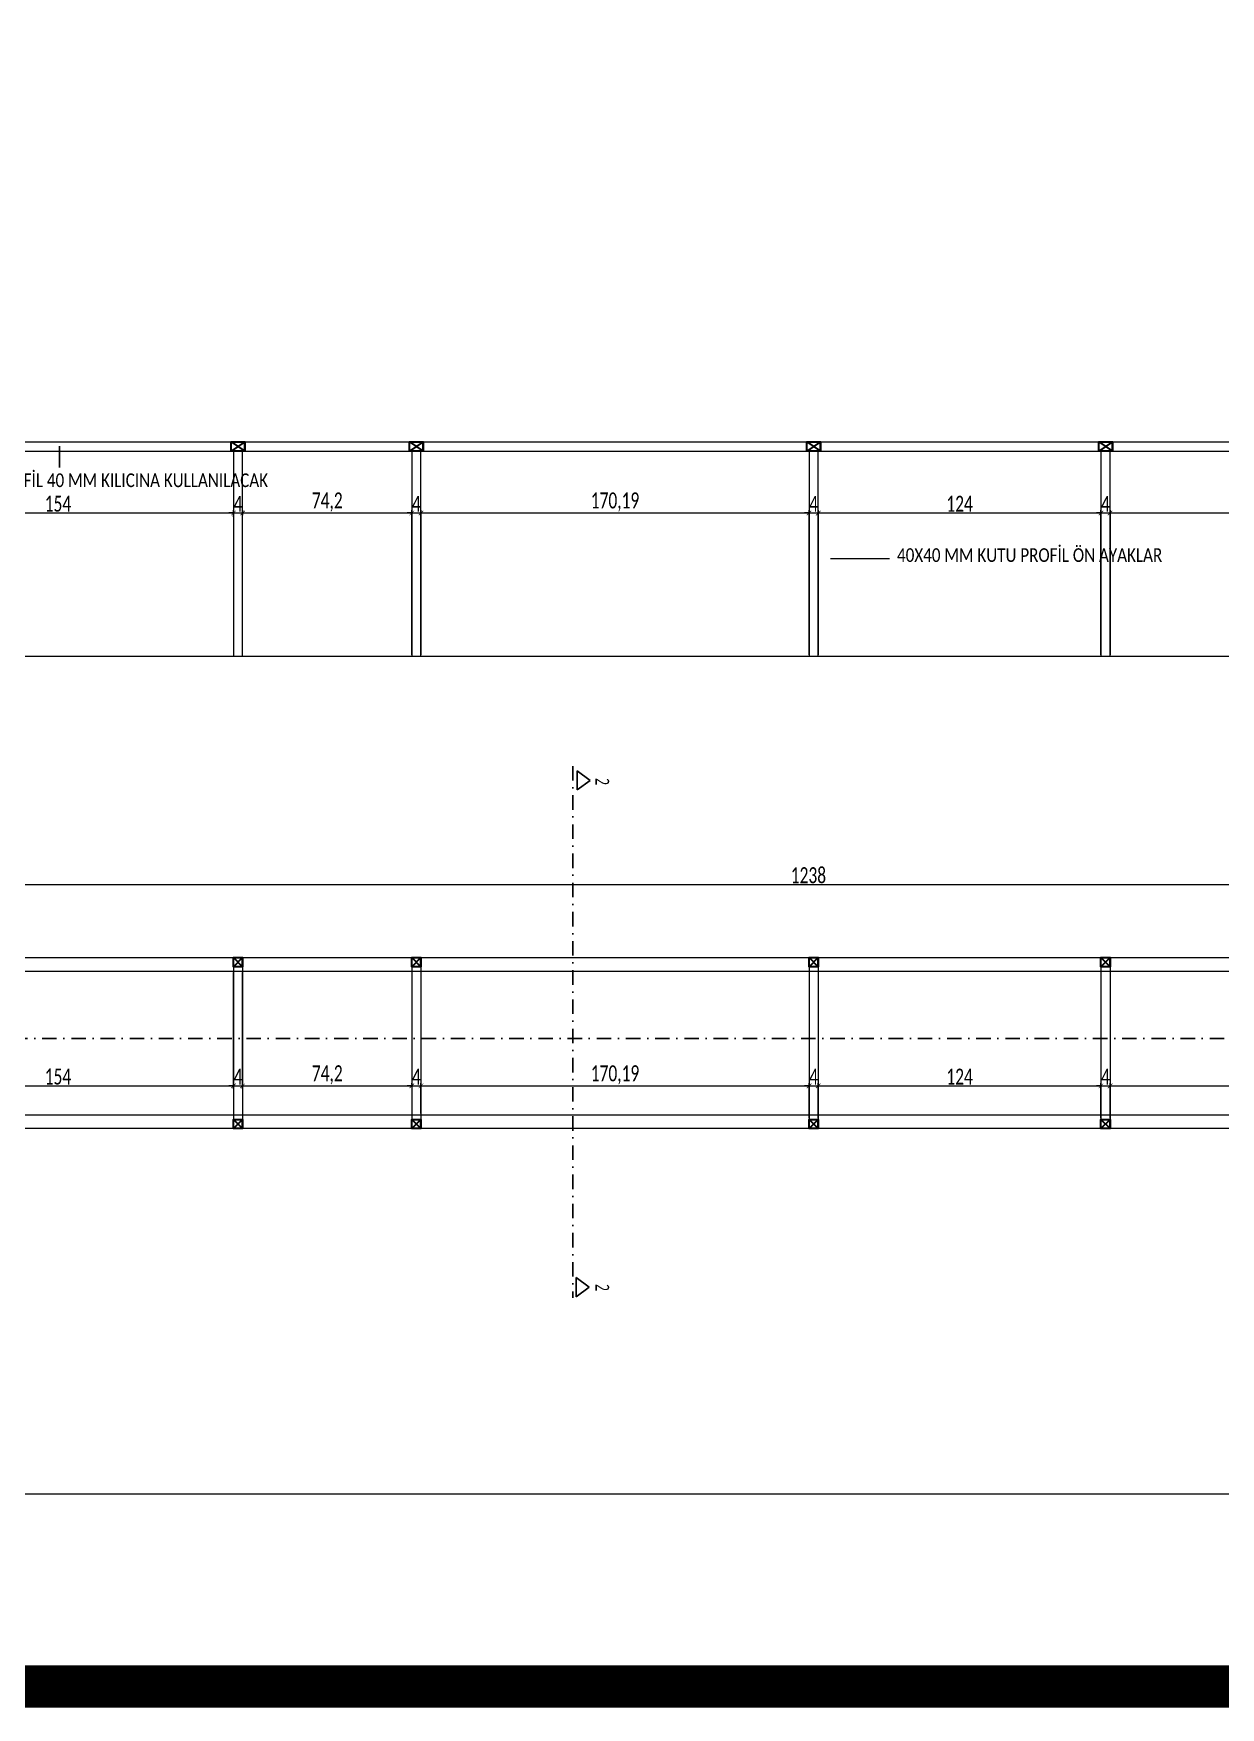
# Model space of a CAD drawing. Header units: millimetres. Extents: x -24 to 530668, y -246875 to -2983.
# Drawn here: x 273111 to 273631, y -110593 to -109859 of the extents above; entities that cross this region are included whole.
import ezdxf

# ---------------------------------------------------------------- set-up
doc = ezdxf.new("R2010")
doc.units = ezdxf.units.MM
doc.header["$PDMODE"] = 2
doc.linetypes.add('DASHDOT', pattern=[25.4, 12.7, -6.35, 0, -6.35])
doc.layers.get('0').update_dxf_attribs({"lineweight": 20})
for name, color, linetype, lineweight in [('demir-1', 103, 'Continuous', 20), ('kesitçizgisi', 7, 'DASHDOT', 25), ('KP', 167, 'Continuous', 30), ('makineekipman', 156, 'Continuous', 20), ('text', 1, 'Continuous', 20), ('ölçü', 251, 'Continuous', 5)]:
    doc.layers.add(name, color=color, linetype=linetype, lineweight=lineweight)
doc.layers.add('yazı', color=11, linetype='Continuous')
doc.styles.add('text2', font='calibri.ttf', dxfattribs={"width": 0.8})
doc.styles.add('Ölçü50', font='calibri.ttf', dxfattribs={"width": 0.7})
doc.dimstyles.new('ölçü10', dxfattribs={"dimtxt": 7, "dimasz": 2, "dimexe": 1.25, "dimexo": 0.625, "dimgap": 0.5, "dimtad": 1, "dimzin": 9, "dimtxsty": 'Ölçü50', "dimblk": 'ARCHTICK', "dimcen": 2, "dimclrd": 256, "dimclre": 256, "dimclrt": 1, "dimazin": 2, "dimtfac": 1, "dimtix": 1, "dimtmove": 0, "dimatfit": 3, "dimldrblk": 'ARCHTICK', "dimfxl": 1, "dimlwd": -1, "dimarcsym": 0})

# ---------------------------------------------------------------- blocks, each defined once
blk = doc.blocks.new('fdg')
at = {"layer": 'KP'}
blk.add_lwpolyline([(249315.5, -96506), (249319.5, -96506), (249319.5, -96510), (249315.5, -96510), (249315.5, -96506), (249319.5, -96510), (249319.5, -96506), (249315.5, -96510)], dxfattribs=at)
blk = doc.blocks.new('_ArchTick')
at = {"color": 0, "linetype": 'ByBlock', "const_width": 0.15}
blk.add_lwpolyline([(-0.5, -0.5), (0.5, 0.5)], dxfattribs=at)
blk = doc.blocks.new('*D381')
at = {"layer": 'DEFPOINTS', "color": 0, "transparency": 16777216}
for p in [(273044.53, -110270.08, 0), (273198.52, -110270.08, 0), (273198.52, -110320.36)]:
    blk.add_point(p, dxfattribs=at)
at = {"layer": 'ölçü', "lineweight": -2, "transparency": 16777216}
for p, q in [((273044.53, -110270.71), (273044.53, -110321.61)), ((273198.52, -110270.71), (273198.52, -110321.61))]:
    blk.add_line(p, q, dxfattribs=at)
at = {"layer": 'ölçü', "transparency": 16777216}
blk.add_line((273044.53, -110320.36), (273198.52, -110320.36), dxfattribs=at)
at = {"layer": 'ölçü', "transparency": 16777216, "xscale": 2, "yscale": 2, "zscale": 2, "rotation": 180}
blk.add_blockref('_ArchTick', (273044.53, -110320.36), dxfattribs=at)
at = {"layer": 'ölçü', "transparency": 16777216, "xscale": 2, "yscale": 2, "zscale": 2}
blk.add_blockref('_ArchTick', (273198.52, -110320.36), dxfattribs=at)
at = {"layer": 'ölçü', "color": 1, "transparency": 16777216, "insert": (273121.53, -110316.3), "char_height": 7, "attachment_point": 5, "style": 'Ölçü50'}
blk.add_mtext('154', dxfattribs=at)
blk = doc.blocks.new('*D382')
at = {"layer": 'DEFPOINTS', "color": 0, "transparency": 16777216}
for p in [(273198.52, -110270.08, 0), (273202.52, -110270.08, 0), (273202.52, -110320.36)]:
    blk.add_point(p, dxfattribs=at)
at = {"layer": 'ölçü', "lineweight": -2, "transparency": 16777216}
for p, q in [((273198.52, -110270.71), (273198.52, -110321.61)), ((273202.52, -110270.71), (273202.52, -110321.61))]:
    blk.add_line(p, q, dxfattribs=at)
at = {"layer": 'ölçü', "transparency": 16777216}
for p, q in [((273198.52, -110320.36), (273196.52, -110320.36)), ((273198.52, -110320.36), (273202.52, -110320.36)), ((273202.52, -110320.36), (273204.52, -110320.36))]:
    blk.add_line(p, q, dxfattribs=at)
at = {"layer": 'ölçü', "transparency": 16777216, "xscale": 2, "yscale": 2, "zscale": 2}
blk.add_blockref('_ArchTick', (273198.52, -110320.36), dxfattribs=at)
at = {"layer": 'ölçü', "transparency": 16777216, "xscale": 2, "yscale": 2, "zscale": 2, "rotation": 180}
blk.add_blockref('_ArchTick', (273202.52, -110320.36), dxfattribs=at)
at = {"layer": 'ölçü', "color": 1, "transparency": 16777216, "insert": (273200.52, -110316.34), "char_height": 7, "attachment_point": 5, "style": 'Ölçü50'}
blk.add_mtext('4', dxfattribs=at)
blk = doc.blocks.new('*D387')
at = {"layer": 'DEFPOINTS', "color": 0, "transparency": 16777216}
for p in [(273202.52, -110320.36), (273276.73, -110320.36, 0), (273276.73, -110320.36)]:
    blk.add_point(p, dxfattribs=at)
at = {"layer": 'ölçü', "lineweight": -2, "transparency": 16777216}
for p, q in [((273202.52, -110319.73), (273202.52, -110319.11)), ((273276.73, -110319.73), (273276.73, -110319.11))]:
    blk.add_line(p, q, dxfattribs=at)
at = {"layer": 'ölçü', "transparency": 16777216}
blk.add_line((273202.52, -110320.36), (273276.73, -110320.36), dxfattribs=at)
at = {"layer": 'ölçü', "transparency": 16777216, "xscale": 2, "yscale": 2, "zscale": 2, "rotation": 180}
blk.add_blockref('_ArchTick', (273202.52, -110320.36), dxfattribs=at)
at = {"layer": 'ölçü', "transparency": 16777216, "xscale": 2, "yscale": 2, "zscale": 2}
blk.add_blockref('_ArchTick', (273276.73, -110320.36), dxfattribs=at)
at = {"layer": 'ölçü', "color": 1, "transparency": 16777216, "insert": (273239.63, -110315.54), "char_height": 7, "attachment_point": 5, "style": 'Ölçü50'}
blk.add_mtext('74,2', dxfattribs=at)
blk = doc.blocks.new('*D388')
at = {"layer": 'DEFPOINTS', "color": 0, "transparency": 16777216}
for p in [(273276.73, -110320.36, 0), (273280.73, -110320.36), (273280.73, -110333.08, 0)]:
    blk.add_point(p, dxfattribs=at)
at = {"layer": 'ölçü', "transparency": 16777216}
for p, q in [((273276.73, -110320.36), (273274.73, -110320.36)), ((273276.73, -110320.36), (273280.73, -110320.36)), ((273280.73, -110320.36), (273282.73, -110320.36))]:
    blk.add_line(p, q, dxfattribs=at)
at = {"layer": 'ölçü', "lineweight": -2, "transparency": 16777216}
for p, q in [((273276.73, -110319.73), (273276.73, -110319.11)), ((273280.73, -110332.46), (273280.73, -110319.11))]:
    blk.add_line(p, q, dxfattribs=at)
at = {"layer": 'ölçü', "transparency": 16777216, "xscale": 2, "yscale": 2, "zscale": 2}
blk.add_blockref('_ArchTick', (273276.73, -110320.36), dxfattribs=at)
at = {"layer": 'ölçü', "transparency": 16777216, "xscale": 2, "yscale": 2, "zscale": 2, "rotation": 180}
blk.add_blockref('_ArchTick', (273280.73, -110320.36), dxfattribs=at)
at = {"layer": 'ölçü', "color": 1, "transparency": 16777216, "insert": (273278.73, -110316.34), "char_height": 7, "attachment_point": 5, "style": 'Ölçü50'}
blk.add_mtext('4', dxfattribs=at)
blk = doc.blocks.new('*D389')
at = {"layer": 'DEFPOINTS', "color": 0, "transparency": 16777216}
for p in [(273450.92, -110320.36), (273280.73, -110333.08, 0), (273450.92, -110335.08, 0)]:
    blk.add_point(p, dxfattribs=at)
at = {"layer": 'ölçü', "lineweight": -2, "transparency": 16777216}
for p, q in [((273280.73, -110332.46), (273280.73, -110319.11)), ((273450.92, -110334.46), (273450.92, -110319.11))]:
    blk.add_line(p, q, dxfattribs=at)
at = {"layer": 'ölçü', "transparency": 16777216}
blk.add_line((273280.73, -110320.36), (273450.92, -110320.36), dxfattribs=at)
at = {"layer": 'ölçü', "transparency": 16777216, "xscale": 2, "yscale": 2, "zscale": 2, "rotation": 180}
blk.add_blockref('_ArchTick', (273280.73, -110320.36), dxfattribs=at)
at = {"layer": 'ölçü', "transparency": 16777216, "xscale": 2, "yscale": 2, "zscale": 2}
blk.add_blockref('_ArchTick', (273450.92, -110320.36), dxfattribs=at)
at = {"layer": 'ölçü', "color": 1, "transparency": 16777216, "insert": (273365.82, -110315.54), "char_height": 7, "attachment_point": 5, "style": 'Ölçü50'}
blk.add_mtext('170,19', dxfattribs=at)
blk = doc.blocks.new('*D390')
at = {"layer": 'DEFPOINTS', "color": 0, "transparency": 16777216}
for p in [(273454.92, -110320.36), (273450.92, -110335.08, 0), (273454.92, -110335.08, 0)]:
    blk.add_point(p, dxfattribs=at)
at = {"layer": 'ölçü', "transparency": 16777216}
for p, q in [((273450.92, -110320.36), (273448.92, -110320.36)), ((273450.92, -110320.36), (273454.92, -110320.36)), ((273454.92, -110320.36), (273456.92, -110320.36))]:
    blk.add_line(p, q, dxfattribs=at)
at = {"layer": 'ölçü', "lineweight": -2, "transparency": 16777216}
for p, q in [((273450.92, -110334.46), (273450.92, -110319.11)), ((273454.92, -110334.46), (273454.92, -110319.11))]:
    blk.add_line(p, q, dxfattribs=at)
at = {"layer": 'ölçü', "transparency": 16777216, "xscale": 2, "yscale": 2, "zscale": 2}
blk.add_blockref('_ArchTick', (273450.92, -110320.36), dxfattribs=at)
at = {"layer": 'ölçü', "transparency": 16777216, "xscale": 2, "yscale": 2, "zscale": 2, "rotation": 180}
blk.add_blockref('_ArchTick', (273454.92, -110320.36), dxfattribs=at)
at = {"layer": 'ölçü', "color": 1, "transparency": 16777216, "insert": (273452.92, -110316.34), "char_height": 7, "attachment_point": 5, "style": 'Ölçü50'}
blk.add_mtext('4', dxfattribs=at)
blk = doc.blocks.new('*D391')
at = {"layer": 'DEFPOINTS', "color": 0, "transparency": 16777216}
for p in [(273578.92, -110320.36), (273454.92, -110335.08, 0), (273578.92, -110335.08, 0)]:
    blk.add_point(p, dxfattribs=at)
at = {"layer": 'ölçü', "lineweight": -2, "transparency": 16777216}
for p, q in [((273454.92, -110334.46), (273454.92, -110319.11)), ((273578.92, -110334.46), (273578.92, -110319.11))]:
    blk.add_line(p, q, dxfattribs=at)
at = {"layer": 'ölçü', "transparency": 16777216}
blk.add_line((273454.92, -110320.36), (273578.92, -110320.36), dxfattribs=at)
at = {"layer": 'ölçü', "transparency": 16777216, "xscale": 2, "yscale": 2, "zscale": 2, "rotation": 180}
blk.add_blockref('_ArchTick', (273454.92, -110320.36), dxfattribs=at)
at = {"layer": 'ölçü', "transparency": 16777216, "xscale": 2, "yscale": 2, "zscale": 2}
blk.add_blockref('_ArchTick', (273578.92, -110320.36), dxfattribs=at)
at = {"layer": 'ölçü', "color": 1, "transparency": 16777216, "insert": (273516.92, -110316.31), "char_height": 7, "attachment_point": 5, "style": 'Ölçü50'}
blk.add_mtext('124', dxfattribs=at)
blk = doc.blocks.new('*D392')
at = {"layer": 'DEFPOINTS', "color": 0, "transparency": 16777216}
for p in [(273582.92, -110320.36), (273578.92, -110335.08, 0), (273582.92, -110335.08, 0)]:
    blk.add_point(p, dxfattribs=at)
at = {"layer": 'ölçü', "transparency": 16777216}
for p, q in [((273578.92, -110320.36), (273576.92, -110320.36)), ((273578.92, -110320.36), (273582.92, -110320.36)), ((273582.92, -110320.36), (273584.92, -110320.36))]:
    blk.add_line(p, q, dxfattribs=at)
at = {"layer": 'ölçü', "lineweight": -2, "transparency": 16777216}
for p, q in [((273578.92, -110334.46), (273578.92, -110319.11)), ((273582.92, -110334.46), (273582.92, -110319.11))]:
    blk.add_line(p, q, dxfattribs=at)
at = {"layer": 'ölçü', "transparency": 16777216, "xscale": 2, "yscale": 2, "zscale": 2}
blk.add_blockref('_ArchTick', (273578.92, -110320.36), dxfattribs=at)
at = {"layer": 'ölçü', "transparency": 16777216, "xscale": 2, "yscale": 2, "zscale": 2, "rotation": 180}
blk.add_blockref('_ArchTick', (273582.92, -110320.36), dxfattribs=at)
at = {"layer": 'ölçü', "color": 1, "transparency": 16777216, "insert": (273580.92, -110316.34), "char_height": 7, "attachment_point": 5, "style": 'Ölçü50'}
blk.add_mtext('4', dxfattribs=at)
blk = doc.blocks.new('*D393')
at = {"layer": 'DEFPOINTS', "color": 0, "transparency": 16777216}
for p in [(273707.56, -110320.36), (273582.92, -110335.08, 0), (273707.56, -110335.08, 0)]:
    blk.add_point(p, dxfattribs=at)
at = {"layer": 'ölçü', "lineweight": -2, "transparency": 16777216}
for p, q in [((273582.92, -110334.46), (273582.92, -110319.11)), ((273707.56, -110334.46), (273707.56, -110319.11))]:
    blk.add_line(p, q, dxfattribs=at)
at = {"layer": 'ölçü', "transparency": 16777216}
blk.add_line((273582.92, -110320.36), (273707.56, -110320.36), dxfattribs=at)
at = {"layer": 'ölçü', "transparency": 16777216, "xscale": 2, "yscale": 2, "zscale": 2, "rotation": 180}
blk.add_blockref('_ArchTick', (273582.92, -110320.36), dxfattribs=at)
at = {"layer": 'ölçü', "transparency": 16777216, "xscale": 2, "yscale": 2, "zscale": 2}
blk.add_blockref('_ArchTick', (273707.56, -110320.36), dxfattribs=at)
at = {"layer": 'ölçü', "color": 1, "transparency": 16777216, "insert": (273645.24, -110315.54), "char_height": 7, "attachment_point": 5, "style": 'Ölçü50'}
blk.add_mtext('124,64', dxfattribs=at)
blk = doc.blocks.new('*D404')
at = {"layer": 'DEFPOINTS', "color": 0, "transparency": 16777216}
for p in [(274069.63, -110232.1), (272831.63, -110279.26, 0), (274069.63, -110282.03, 0)]:
    blk.add_point(p, dxfattribs=at)
at = {"layer": 'ölçü', "lineweight": -2, "transparency": 16777216}
for p, q in [((272831.63, -110278.64), (272831.63, -110230.85)), ((274069.63, -110281.4), (274069.63, -110230.85))]:
    blk.add_line(p, q, dxfattribs=at)
at = {"layer": 'ölçü', "transparency": 16777216}
blk.add_line((272831.63, -110232.1), (274069.63, -110232.1), dxfattribs=at)
at = {"layer": 'ölçü', "transparency": 16777216, "xscale": 2, "yscale": 2, "zscale": 2, "rotation": 180}
blk.add_blockref('_ArchTick', (272831.63, -110232.1), dxfattribs=at)
at = {"layer": 'ölçü', "transparency": 16777216, "xscale": 2, "yscale": 2, "zscale": 2}
blk.add_blockref('_ArchTick', (274069.63, -110232.1), dxfattribs=at)
at = {"layer": 'ölçü', "color": 1, "transparency": 16777216, "insert": (273450.63, -110228.01), "char_height": 7, "attachment_point": 5, "style": 'Ölçü50'}
blk.add_mtext('1238', dxfattribs=at)
blk = doc.blocks.new('40 60')
at = {"layer": 'KP', "elevation": 0}
blk.add_lwpolyline([(272361.71, -110717.62), (272367.71, -110717.62), (272367.71, -110721.62), (272361.71, -110721.62), (272361.71, -110717.62), (272367.71, -110721.62), (272367.71, -110717.62), (272361.71, -110721.62)], dxfattribs=at)
blk = doc.blocks.new('*D420')
at = {"layer": 'DEFPOINTS', "color": 0, "transparency": 16777216}
for p in [(273044.53, -110069.11), (273198.52, -110069.11), (273198.52, -110071.41)]:
    blk.add_point(p, dxfattribs=at)
at = {"layer": 'ölçü', "lineweight": -2, "transparency": 16777216}
for p, q in [((273044.53, -110068.48), (273044.53, -110067.86)), ((273198.52, -110070.79), (273198.52, -110067.86))]:
    blk.add_line(p, q, dxfattribs=at)
at = {"layer": 'ölçü', "transparency": 16777216}
blk.add_line((273044.53, -110069.11), (273198.52, -110069.11), dxfattribs=at)
at = {"layer": 'ölçü', "transparency": 16777216, "xscale": 2, "yscale": 2, "zscale": 2, "rotation": 180}
blk.add_blockref('_ArchTick', (273044.53, -110069.11), dxfattribs=at)
at = {"layer": 'ölçü', "transparency": 16777216, "xscale": 2, "yscale": 2, "zscale": 2}
blk.add_blockref('_ArchTick', (273198.52, -110069.11), dxfattribs=at)
at = {"layer": 'ölçü', "color": 1, "transparency": 16777216, "insert": (273121.53, -110065.05), "char_height": 7, "attachment_point": 5, "style": 'Ölçü50'}
blk.add_mtext('154', dxfattribs=at)
blk = doc.blocks.new('*D421')
at = {"layer": 'DEFPOINTS', "color": 0, "transparency": 16777216}
for p in [(273198.52, -110071.41), (273202.52, -110069.11), (273202.52, -110070.64)]:
    blk.add_point(p, dxfattribs=at)
at = {"layer": 'ölçü', "transparency": 16777216}
for p, q in [((273198.52, -110069.11), (273196.52, -110069.11)), ((273198.52, -110069.11), (273202.52, -110069.11)), ((273202.52, -110069.11), (273204.52, -110069.11))]:
    blk.add_line(p, q, dxfattribs=at)
at = {"layer": 'ölçü', "lineweight": -2, "transparency": 16777216}
for p, q in [((273198.52, -110070.79), (273198.52, -110067.86)), ((273202.52, -110070.02), (273202.52, -110067.86))]:
    blk.add_line(p, q, dxfattribs=at)
at = {"layer": 'ölçü', "transparency": 16777216, "xscale": 2, "yscale": 2, "zscale": 2}
blk.add_blockref('_ArchTick', (273198.52, -110069.11), dxfattribs=at)
at = {"layer": 'ölçü', "transparency": 16777216, "xscale": 2, "yscale": 2, "zscale": 2, "rotation": 180}
blk.add_blockref('_ArchTick', (273202.52, -110069.11), dxfattribs=at)
at = {"layer": 'ölçü', "color": 1, "transparency": 16777216, "insert": (273200.52, -110065.09), "char_height": 7, "attachment_point": 5, "style": 'Ölçü50'}
blk.add_mtext('4', dxfattribs=at)
blk = doc.blocks.new('*D422')
at = {"layer": 'DEFPOINTS', "color": 0, "transparency": 16777216}
for p in [(273202.52, -110070.64), (273276.73, -110069.11), (273276.73, -110131.92, 0)]:
    blk.add_point(p, dxfattribs=at)
at = {"layer": 'ölçü', "lineweight": -2, "transparency": 16777216}
for p, q in [((273202.52, -110070.02), (273202.52, -110067.86)), ((273276.73, -110131.3), (273276.73, -110067.86))]:
    blk.add_line(p, q, dxfattribs=at)
at = {"layer": 'ölçü', "transparency": 16777216}
blk.add_line((273202.52, -110069.11), (273276.73, -110069.11), dxfattribs=at)
at = {"layer": 'ölçü', "transparency": 16777216, "xscale": 2, "yscale": 2, "zscale": 2, "rotation": 180}
blk.add_blockref('_ArchTick', (273202.52, -110069.11), dxfattribs=at)
at = {"layer": 'ölçü', "transparency": 16777216, "xscale": 2, "yscale": 2, "zscale": 2}
blk.add_blockref('_ArchTick', (273276.73, -110069.11), dxfattribs=at)
at = {"layer": 'ölçü', "color": 1, "transparency": 16777216, "insert": (273239.63, -110064.29), "char_height": 7, "attachment_point": 5, "style": 'Ölçü50'}
blk.add_mtext('74,2', dxfattribs=at)
blk = doc.blocks.new('*D423')
at = {"layer": 'DEFPOINTS', "color": 0, "transparency": 16777216}
for p in [(273280.73, -110069.11), (273276.73, -110131.92, 0), (273280.73, -110131.92, 0)]:
    blk.add_point(p, dxfattribs=at)
at = {"layer": 'ölçü', "transparency": 16777216}
for p, q in [((273276.73, -110069.11), (273274.73, -110069.11)), ((273276.73, -110069.11), (273280.73, -110069.11)), ((273280.73, -110069.11), (273282.73, -110069.11))]:
    blk.add_line(p, q, dxfattribs=at)
at = {"layer": 'ölçü', "lineweight": -2, "transparency": 16777216}
for p, q in [((273276.73, -110131.3), (273276.73, -110067.86)), ((273280.73, -110131.3), (273280.73, -110067.86))]:
    blk.add_line(p, q, dxfattribs=at)
at = {"layer": 'ölçü', "transparency": 16777216, "xscale": 2, "yscale": 2, "zscale": 2}
blk.add_blockref('_ArchTick', (273276.73, -110069.11), dxfattribs=at)
at = {"layer": 'ölçü', "transparency": 16777216, "xscale": 2, "yscale": 2, "zscale": 2, "rotation": 180}
blk.add_blockref('_ArchTick', (273280.73, -110069.11), dxfattribs=at)
at = {"layer": 'ölçü', "color": 1, "transparency": 16777216, "insert": (273278.73, -110065.09), "char_height": 7, "attachment_point": 5, "style": 'Ölçü50'}
blk.add_mtext('4', dxfattribs=at)
blk = doc.blocks.new('*D424')
at = {"layer": 'DEFPOINTS', "color": 0, "transparency": 16777216}
for p in [(273450.92, -110069.11), (273280.73, -110131.92, 0), (273450.92, -110131.92, 0)]:
    blk.add_point(p, dxfattribs=at)
at = {"layer": 'ölçü', "lineweight": -2, "transparency": 16777216}
for p, q in [((273280.73, -110131.3), (273280.73, -110067.86)), ((273450.92, -110131.3), (273450.92, -110067.86))]:
    blk.add_line(p, q, dxfattribs=at)
at = {"layer": 'ölçü', "transparency": 16777216}
blk.add_line((273280.73, -110069.11), (273450.92, -110069.11), dxfattribs=at)
at = {"layer": 'ölçü', "transparency": 16777216, "xscale": 2, "yscale": 2, "zscale": 2, "rotation": 180}
blk.add_blockref('_ArchTick', (273280.73, -110069.11), dxfattribs=at)
at = {"layer": 'ölçü', "transparency": 16777216, "xscale": 2, "yscale": 2, "zscale": 2}
blk.add_blockref('_ArchTick', (273450.92, -110069.11), dxfattribs=at)
at = {"layer": 'ölçü', "color": 1, "transparency": 16777216, "insert": (273365.82, -110064.29), "char_height": 7, "attachment_point": 5, "style": 'Ölçü50'}
blk.add_mtext('170,19', dxfattribs=at)
blk = doc.blocks.new('*D425')
at = {"layer": 'DEFPOINTS', "color": 0, "transparency": 16777216}
for p in [(273454.92, -110069.11), (273450.92, -110131.92, 0), (273454.92, -110131.92, 0)]:
    blk.add_point(p, dxfattribs=at)
at = {"layer": 'demir-1', "transparency": 16777216}
for p, q in [((273450.92, -110069.11), (273448.92, -110069.11)), ((273450.92, -110069.11), (273454.92, -110069.11)), ((273454.92, -110069.11), (273456.92, -110069.11))]:
    blk.add_line(p, q, dxfattribs=at)
at = {"layer": 'demir-1', "lineweight": -2, "transparency": 16777216}
for p, q in [((273450.92, -110131.3), (273450.92, -110067.86)), ((273454.92, -110131.3), (273454.92, -110067.86))]:
    blk.add_line(p, q, dxfattribs=at)
at = {"layer": 'demir-1', "transparency": 16777216, "xscale": 2, "yscale": 2, "zscale": 2}
blk.add_blockref('_ArchTick', (273450.92, -110069.11), dxfattribs=at)
at = {"layer": 'demir-1', "transparency": 16777216, "xscale": 2, "yscale": 2, "zscale": 2, "rotation": 180}
blk.add_blockref('_ArchTick', (273454.92, -110069.11), dxfattribs=at)
at = {"layer": 'demir-1', "color": 1, "transparency": 16777216, "insert": (273452.92, -110065.09), "char_height": 7, "attachment_point": 5, "style": 'Ölçü50'}
blk.add_mtext('4', dxfattribs=at)
blk = doc.blocks.new('*D426')
at = {"layer": 'DEFPOINTS', "color": 0, "transparency": 16777216}
for p in [(273578.92, -110069.11), (273454.92, -110131.92, 0), (273578.92, -110131.92, 0)]:
    blk.add_point(p, dxfattribs=at)
at = {"layer": 'ölçü', "lineweight": -2, "transparency": 16777216}
for p, q in [((273454.92, -110131.3), (273454.92, -110067.86)), ((273578.92, -110131.3), (273578.92, -110067.86))]:
    blk.add_line(p, q, dxfattribs=at)
at = {"layer": 'ölçü', "transparency": 16777216}
blk.add_line((273454.92, -110069.11), (273578.92, -110069.11), dxfattribs=at)
at = {"layer": 'ölçü', "transparency": 16777216, "xscale": 2, "yscale": 2, "zscale": 2, "rotation": 180}
blk.add_blockref('_ArchTick', (273454.92, -110069.11), dxfattribs=at)
at = {"layer": 'ölçü', "transparency": 16777216, "xscale": 2, "yscale": 2, "zscale": 2}
blk.add_blockref('_ArchTick', (273578.92, -110069.11), dxfattribs=at)
at = {"layer": 'ölçü', "color": 1, "transparency": 16777216, "insert": (273516.92, -110065.06), "char_height": 7, "attachment_point": 5, "style": 'Ölçü50'}
blk.add_mtext('124', dxfattribs=at)
blk = doc.blocks.new('*D427')
at = {"layer": 'DEFPOINTS', "color": 0, "transparency": 16777216}
for p in [(273582.92, -110069.11), (273578.92, -110131.92, 0), (273582.92, -110131.92, 0)]:
    blk.add_point(p, dxfattribs=at)
at = {"layer": 'ölçü', "transparency": 16777216}
for p, q in [((273578.92, -110069.11), (273576.92, -110069.11)), ((273578.92, -110069.11), (273582.92, -110069.11)), ((273582.92, -110069.11), (273584.92, -110069.11))]:
    blk.add_line(p, q, dxfattribs=at)
at = {"layer": 'ölçü', "lineweight": -2, "transparency": 16777216}
for p, q in [((273578.92, -110131.3), (273578.92, -110067.86)), ((273582.92, -110131.3), (273582.92, -110067.86))]:
    blk.add_line(p, q, dxfattribs=at)
at = {"layer": 'ölçü', "transparency": 16777216, "xscale": 2, "yscale": 2, "zscale": 2}
blk.add_blockref('_ArchTick', (273578.92, -110069.11), dxfattribs=at)
at = {"layer": 'ölçü', "transparency": 16777216, "xscale": 2, "yscale": 2, "zscale": 2, "rotation": 180}
blk.add_blockref('_ArchTick', (273582.92, -110069.11), dxfattribs=at)
at = {"layer": 'ölçü', "color": 1, "transparency": 16777216, "insert": (273580.92, -110065.09), "char_height": 7, "attachment_point": 5, "style": 'Ölçü50'}
blk.add_mtext('4', dxfattribs=at)
blk = doc.blocks.new('*D428')
at = {"layer": 'DEFPOINTS', "color": 0, "transparency": 16777216}
for p in [(273707.56, -110069.11), (273582.92, -110131.92, 0), (273707.56, -110131.92, 0)]:
    blk.add_point(p, dxfattribs=at)
at = {"layer": 'ölçü', "lineweight": -2, "transparency": 16777216}
for p, q in [((273582.92, -110131.3), (273582.92, -110067.86)), ((273707.56, -110131.3), (273707.56, -110067.86))]:
    blk.add_line(p, q, dxfattribs=at)
at = {"layer": 'ölçü', "transparency": 16777216}
blk.add_line((273582.92, -110069.11), (273707.56, -110069.11), dxfattribs=at)
at = {"layer": 'ölçü', "transparency": 16777216, "xscale": 2, "yscale": 2, "zscale": 2, "rotation": 180}
blk.add_blockref('_ArchTick', (273582.92, -110069.11), dxfattribs=at)
at = {"layer": 'ölçü', "transparency": 16777216, "xscale": 2, "yscale": 2, "zscale": 2}
blk.add_blockref('_ArchTick', (273707.56, -110069.11), dxfattribs=at)
at = {"layer": 'ölçü', "color": 1, "transparency": 16777216, "insert": (273645.24, -110064.29), "char_height": 7, "attachment_point": 5, "style": 'Ölçü50'}
blk.add_mtext('124,64', dxfattribs=at)

msp = doc.modelspace()

# ---------------------------------------------------------------- linework, layer by layer
at = {"color": 1, "const_width": 18.492}
msp.add_lwpolyline([(269213.704, -109030.619), (275060.383, -109030.619), (275060.383, -110583.763), (269213.704, -110583.763)], close=True, dxfattribs=at)
msp.add_lwpolyline([(272744.997, -109085.085), (274993.667, -109085.085), (274993.667, -110499.494), (272744.997, -110499.494)], close=True)
at = {"layer": 'demir-1'}
for p, q in [((272831.632, -110037.924, 0), (274069.632, -110037.924, 0)), ((272831.632, -110041.924, 0), (274069.632, -110041.924, 0))]:
    msp.add_line(p, q, dxfattribs=at)
msp.add_lwpolyline([(273202.525, -110041.924), (273198.525, -110041.924), (273198.525, -110131.924), (273202.525, -110131.924)], close=True, dxfattribs=at)
at = {"layer": 'demir-1', "elevation": 0}
for points in [[(273276.73, -110041.924), (273276.73, -110131.924), (273280.73, -110131.924), (273280.73, -110041.924)], [(272831.632, -110264.084), (274069.632, -110264.084)], [(272831.632, -110270.084), (274069.632, -110270.084)], [(273198.525, -110264.084), (273198.525, -110339.084)], [(273202.525, -110264.084), (273202.525, -110339.084)], [(273276.73, -110264.084), (273276.73, -110339.084)], [(273280.73, -110264.084), (273280.73, -110339.084)], [(273450.919, -110264.084), (273450.919, -110339.084)], [(273454.919, -110264.084), (273454.919, -110339.084)], [(273578.919, -110264.084), (273578.919, -110339.084)], [(273582.919, -110264.084), (273582.919, -110339.084)], [(272831.632, -110333.084), (274069.632, -110333.084)], [(274069.632, -110339.084), (272831.632, -110339.084)]]:
    msp.add_lwpolyline(points, dxfattribs=at)
for points in [[(273454.919, -110041.924), (273450.919, -110041.924), (273450.919, -110131.924), (273454.919, -110131.924)], [(273582.919, -110041.924), (273578.919, -110041.924), (273578.919, -110131.924), (273582.919, -110131.924)]]:
    msp.add_lwpolyline(points, close=True, dxfattribs=at)
at = {"layer": 'kesitçizgisi', "ltscale": 0.5}
for p, q in [((273347.265, -110180.089), (273347.265, -110413.328)), ((272769.02, -110299.635), (274117.142, -110299.635))]:
    msp.add_line(p, q, dxfattribs=at)
at = {"layer": 'kesitçizgisi'}
for p, q in [((273349.289, -110182.139), (273349.289, -110190.591)), ((273354.921, -110186.365), (273349.289, -110182.139)), ((273348.789, -110404.389), (273348.789, -110412.841)), ((273354.421, -110408.615), (273348.789, -110404.389)), ((273354.421, -110408.615), (273348.789, -110412.841))]:
    msp.add_line(p, q, dxfattribs=at)
msp.add_lwpolyline([(273354.921, -110186.365), (273349.289, -110190.591)], dxfattribs=at)
at = {"layer": 'yazı'}
msp.add_line((273122.223, -110039.776, 0), (273122.223, -110049.136, 0), dxfattribs=at)
at = {"layer": 'ölçü', "color": 11}
msp.add_lwpolyline([(273460.26, -110089.03), (273486.209, -110089.03)], dxfattribs=at)
at = {"layer": 'ölçü'}
msp.add_lwpolyline([(272717.602, -110131.924), (274941.87, -110131.924)], dxfattribs=at)

# ---------------------------------------------------------------- block references
at = {"layer": 'demir-1'}
for p in [(835.816, 679.694, 0), (914.02, 679.694), (1088.21, 679.694, 0), (1216.21, 679.694, 0)]:
    msp.add_blockref('40 60', p, dxfattribs=at)
at = {"layer": 'makineekipman'}
for p in [(23883.026, -13758.084, 0), (23961.231, -13758.084, 0), (24135.421, -13758.084, 0), (24263.421, -13758.084, 0), (23883.026, -13829.084, 0), (23961.231, -13829.084, 0), (24135.421, -13829.084, 0), (24263.421, -13829.084, 0)]:
    msp.add_blockref('fdg', p, dxfattribs=at)

# ---------------------------------------------------------------- texts
at = {"char_height": 6, "width": 1120.30164, "attachment_point": 1, "style": 'text2'}
for s, insert in [('{\\fCalibri Light|b0|i0|c162|p34;40X60 MM KUTU PROFİL 40 MM KILICINA KULLANILACAK}', (273039.602, -110051.751, 0)), ('{\\fCalibri Light|b0|i0|c162|p34;40X40 MM KUTU PROFİL ÖN AYAKLAR}', (273489.498, -110084.573))]:
    msp.add_mtext(s, dxfattribs=dict(at, insert=insert))
at = {"layer": 'text', "color": 1, "char_height": 6, "width": 84.41262, "attachment_point": 3, "rotation": 270, "style": 'Ölçü50'}
for insert in [(273363.228, -110188.514), (273363.228, -110410.403)]:
    msp.add_mtext('{\\fLucida Sans Unicode|b0|i0|c162|p34;2}', dxfattribs=dict(at, insert=insert))

# ---------------------------------------------------------------- dimensions: what is measured, and where the dimension line sits
at = {"layer": 'demir-1'}
dim = msp.add_linear_dim(base=(273454.919, -110069.109), p1=(273450.919, -110131.924, 0), p2=(273454.919, -110131.924, 0), dimstyle='ölçü10', override={"dimtmove": 1}, dxfattribs=at)
dim.commit()
dim.dimension.update_dxf_attribs({"geometry": '*D425', "text_midpoint": (273452.919, -110065.093)})
at = {"layer": 'ölçü'}
for base, p1, p2, picture, middle in [((273198.525, -110069.109), (273044.527, -110069.109), (273198.525, -110071.415), '*D420', (273121.526, -110065.05)), ((273202.525, -110069.109), (273198.525, -110071.415), (273202.525, -110070.643), '*D421', (273200.525, -110065.093)), ((273276.7296, -110069.1093), (273202.5249, -110070.6426), (273276.7296, -110131.9235, -0.0001), '*D422', (273239.6273, -110064.2935)), ((273280.73, -110069.109), (273276.73, -110131.924, 0), (273280.73, -110131.924, 0), '*D423', (273278.73, -110065.093)), ((273450.919, -110069.109), (273280.73, -110131.924, 0), (273450.919, -110131.924, 0), '*D424', (273365.825, -110064.294)), ((273578.919, -110069.109), (273454.919, -110131.924, 0), (273578.919, -110131.924, 0), '*D426', (273516.919, -110065.058)), ((273582.919, -110069.109), (273578.919, -110131.924, 0), (273582.919, -110131.924, 0), '*D427', (273580.919, -110065.093)), ((273707.556, -110069.109), (273582.919, -110131.924, 0), (273707.556, -110131.924, 0), '*D428', (273645.238, -110064.294)), ((274069.632, -110232.097), (272831.632, -110279.265, 0), (274069.632, -110282.03, 0), '*D404', (273450.632, -110228.011)), ((273276.7296, -110320.358), (273202.5249, -110320.358), (273276.7296, -110320.358, -0.0001), '*D387', (273239.6273, -110315.5422))]:
    dim = msp.add_linear_dim(base=base, p1=p1, p2=p2, dimstyle='ölçü10', dxfattribs=at)
    dim.commit()
    dim.dimension.update_dxf_attribs({"geometry": picture, "text_midpoint": middle})
for base, p1, p2, picture, middle in [((273198.525, -110320.358), (273044.527, -110270.084, 0), (273198.525, -110270.084, 0), '*D381', (273121.526, -110316.299)), ((273202.525, -110320.358), (273198.525, -110270.084, 0), (273202.525, -110270.084, 0), '*D382', (273200.525, -110316.342)), ((273280.73, -110320.358), (273276.73, -110320.358, 0), (273280.73, -110333.084, 0), '*D388', (273278.73, -110316.342)), ((273450.919, -110320.358), (273280.73, -110333.084, 0), (273450.919, -110335.084, 0), '*D389', (273365.825, -110315.542)), ((273454.919, -110320.358), (273450.919, -110335.084, 0), (273454.919, -110335.084, 0), '*D390', (273452.919, -110316.342)), ((273578.919, -110320.358), (273454.919, -110335.084, 0), (273578.919, -110335.084, 0), '*D391', (273516.919, -110316.307)), ((273582.919, -110320.358), (273578.919, -110335.084, 0), (273582.919, -110335.084, 0), '*D392', (273580.919, -110316.342)), ((273707.556, -110320.358), (273582.919, -110335.084, 0), (273707.556, -110335.084, 0), '*D393', (273645.238, -110315.542))]:
    dim = msp.add_linear_dim(base=base, p1=p1, p2=p2, dimstyle='ölçü10', override={"dimtmove": 1}, dxfattribs=at)
    dim.commit()
    dim.dimension.update_dxf_attribs({"geometry": picture, "text_midpoint": middle})

doc.saveas('drawing.dxf')
